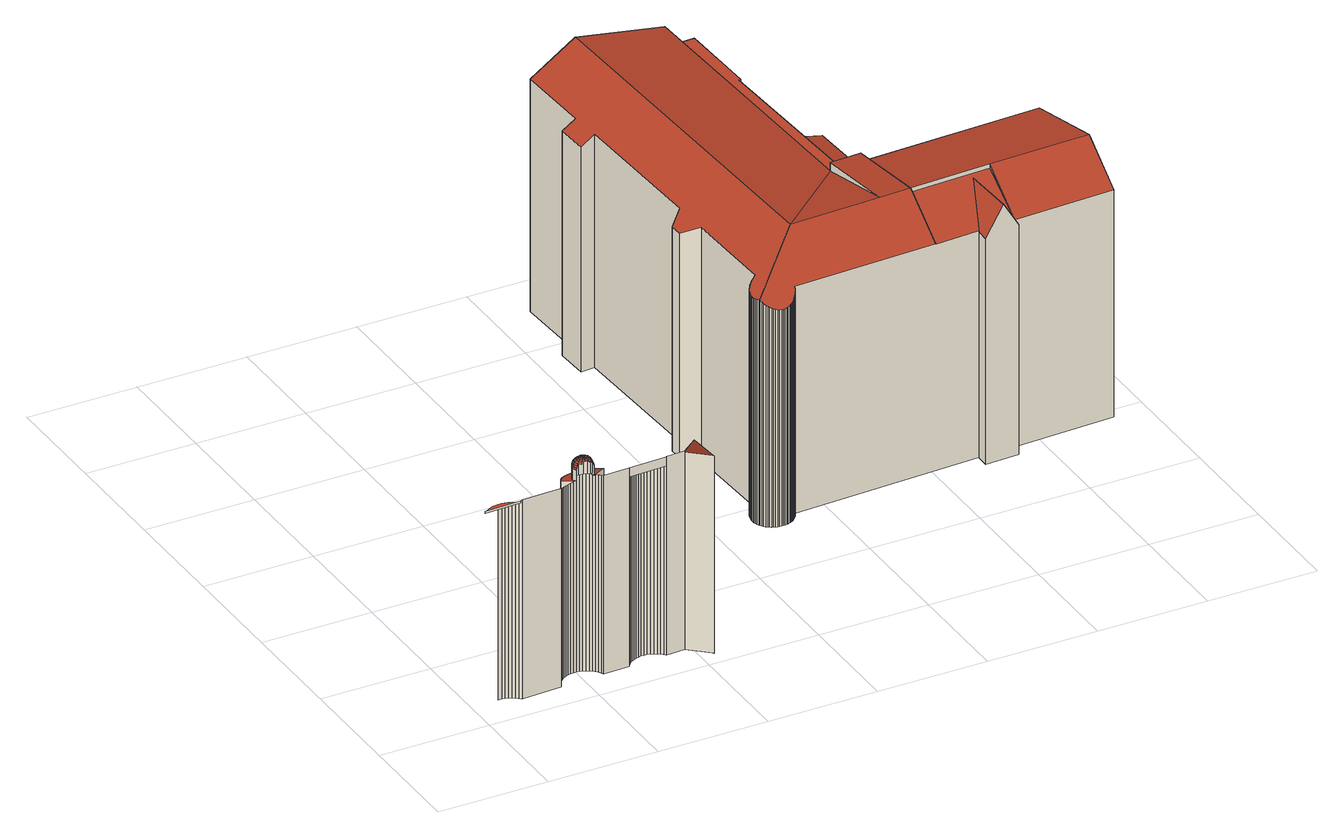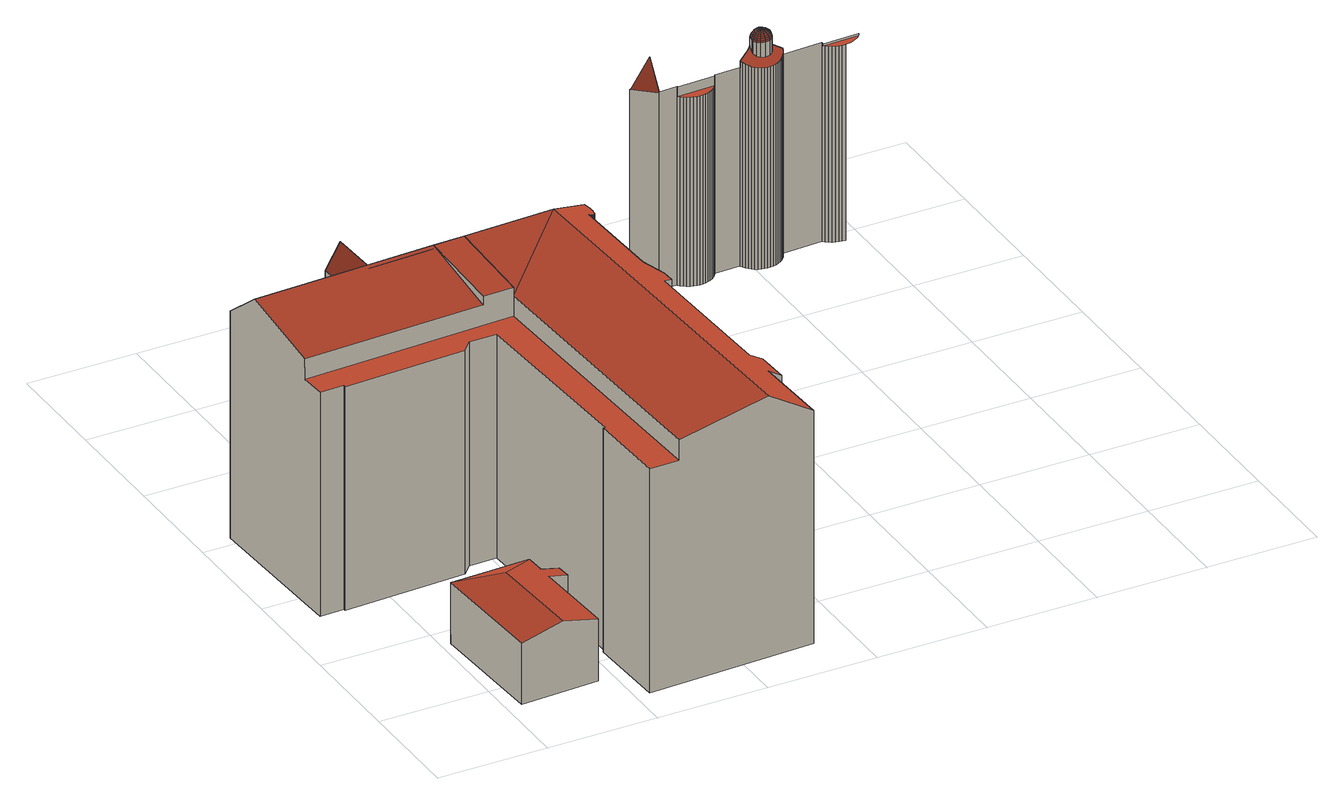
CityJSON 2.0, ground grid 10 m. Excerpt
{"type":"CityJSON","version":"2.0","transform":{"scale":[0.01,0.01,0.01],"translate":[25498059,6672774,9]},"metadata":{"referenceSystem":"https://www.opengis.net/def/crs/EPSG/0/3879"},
"CityObjects":{
"building1":{"type":"Building","attributes":{"dateOfConstruction":"1908-01-01","measuredHeight":23.2,"class":"Asuinkerrostalot","function":"Muut kerrostalot","usage":"Asuinrakennus","roofType":"2110;2100;1000;9993;9999;3500","storeysAboveGround":5},"address":[{"Country":"Finland","Locality":"Helsinki","ThoroughfareNumber":"8","ThoroughfareName":"Luotsikatu","PostCode":"00160"}],"geometry":[{"type":"MultiSurface","lod":"2","boundaries":[[[0,1,2,3]],[[3,4,5,6,7,8,9,10,11,12,13,14,15,16,0]],[[17,10,9,18]],[[18,9,8,19]],[[19,8,7,20]],[[20,7,6,21]],[[21,6,5,22]],[[22,5,4,23]],[[24,25,26,23,4,3,2]],[[25,24,27,28]],[[27,29,30,31,32,33,28]],[[34,30,29]],[[32,31,35,36]],[[36,35,37,38]],[[39,40,41,42,43]],[[41,44,45,42]],[[44,46,47,45]],[[43,42,48,49]],[[45,50,48,42]],[[38,37,51,52]],[[47,53,50,45]],[[46,54,55,47]],[[55,56,53,47]],[[54,57,58,55]],[[49,48,59,60]],[[50,61,59,48]],[[53,62,61,50]],[[58,63,56,55]],[[64,65,57,54]],[[52,51,66,67]],[[56,68,62,53]],[[57,69,70,58]],[[63,71,68,56]],[[70,72,63,58]],[[65,73,69,57]],[[60,59,74,75]],[[72,76,71,63]],[[61,77,74,59]],[[62,78,77,61]],[[69,79,80,70]],[[67,66,81,82]],[[68,83,78,62]],[[84,85,73,65]],[[80,86,72,70]],[[73,87,79,69]],[[71,88,83,68]],[[86,89,76,72]],[[76,90,88,71]],[[85,91,87,73]],[[79,92,80]],[[92,86,80]],[[87,92,79]],[[89,93,90,76]],[[92,89,86]],[[91,92,87]],[[92,93,89]],[[94,95,85,84]],[[95,96,91,85]],[[82,81,97,98]],[[96,92,91]],[[92,99,93]],[[93,99,100,90]],[[90,100,101,88]],[[88,101,102,83]],[[83,102,103,78]],[[96,104,92]],[[78,103,105,77]],[[77,105,106,74]],[[75,74,106,107]],[[108,99,92]],[[104,109,92]],[[110,108,92]],[[95,111,104,96]],[[109,112,92]],[[112,110,92]],[[108,113,100,99]],[[94,114,111,95]],[[111,115,109,104]],[[110,116,113,108]],[[113,117,101,100]],[[98,97,118,119]],[[120,121,114,94]],[[109,115,122,112]],[[112,122,116,110]],[[117,123,102,101]],[[114,124,115,111]],[[123,125,103,102]],[[116,126,117,113]],[[34,39,43,49,60,75,107,127,128,129,130,131,132,133,134,135,136,137,138,139,140,141,142,143,118,97,81,66,51,37,35,31,30]],[[125,144,105,103]],[[115,124,145,122]],[[122,145,126,116]],[[144,146,106,105]],[[107,106,146,127]],[[121,147,124,114]],[[126,148,123,117]],[[119,118,143,149]],[[150,151,147,121]],[[124,147,152,145]],[[145,152,148,126]],[[148,153,125,123]],[[154,155,151,150]],[[130,156,157,158,131]],[[131,158,132]],[[153,159,144,125]],[[157,156,155,154]],[[147,151,160,152]],[[152,160,153,148]],[[159,161,146,144]],[[127,146,161,128]],[[149,143,142,162]],[[151,155,163,160]],[[160,163,159,153]],[[155,156,164,163]],[[163,164,161,159]],[[129,164,156,130]],[[128,161,164,129]],[[162,142,141,165]],[[165,141,140,166]],[[166,140,139,167]],[[167,139,138,168]],[[169,133,132]],[[168,138,137,170]],[[170,137,136,171]],[[171,136,135,172]],[[172,135,134,173]],[[133,169,174,175,176,173,134]],[[175,174,177,178]],[[177,179,180,181,182,183,178]],[[182,181,184,185]],[[185,184,186,187]],[[187,186,188,189]],[[189,188,190,191]],[[191,190,192,193]],[[193,192,194,195]],[[180,179,196,197]],[[197,198,199,200,201,202,203,204,194,192,190,188,186,184,181,180]],[[195,194,204,205]],[[205,204,203,206]],[[206,203,202,207]],[[207,202,201,208]],[[208,201,200,209]],[[209,200,199,210]],[[210,199,198,211]],[[212,213,214,211,198,197,196]],[[213,212,215,216,217]],[[216,215,218]],[[219,216,218]],[[219,220,221,222,223,224,225,217,216]]],"semantics":{"surfaces":[{"type":"WallSurface"},{"type":"RoofSurface"}],"values":[0,1,0,0,0,0,0,0,0,0,0,0,0,0,0,1,1,0,1,0,1,1,1,1,0,1,1,1,1,0,1,1,1,1,1,0,1,1,1,1,0,1,1,1,1,1,1,1,1,1,1,1,1,1,1,1,1,1,0,1,1,1,1,1,1,1,1,1,0,1,1,1,1,1,1,1,1,1,1,1,0,1,1,1,1,1,1,1,1,1,1,1,1,0,1,1,0,1,1,1,1,1,0,0,1,1,1,1,1,0,0,1,1,1,1,0,0,0,0,0,0,0,0,0,0,0,0,0,0,0,0,0,0,0,0,0,1,0,0,0,0,0,0,0,0,0,0,1,0]}}]},
"building2":{"type":"Building","attributes":{"dateOfConstruction":"1902-01-01","measuredHeight":24.4,"class":"Pienkerrostalot","function":"Muut kerrostalot","usage":"Asuinrakennus","roofType":"2100;1000;2100;2100;2100","storeysAboveGround":5},"address":[{"Country":"Finland","Locality":"Helsinki","ThoroughfareNumber":"7","ThoroughfareName":"Luotsikatu","PostCode":"00160"}],"geometry":[{"type":"Solid","lod":"2","boundaries":[[[[226,227,228,229]],[[230,231,232,233]],[[234,235,236,237]],[[238,239,240,241]],[[229,228,231,230]],[[242,243,244,245,246,247,248]],[[249,250,251,252]],[[252,251,253,254]],[[253,255,256,254]],[[257,258,259,260]],[[261,262,263,264]],[[265,266,267,268]],[[269,270,237,236,271,272]],[[273,274,250,249]],[[275,276,277,278,279,280,281]],[[243,242,282,283,284,285,286]],[[287,288,289,290]],[[291,292,227,226]],[[264,263,293,294]],[[295,268,267,296]],[[260,259,297,298]],[[299,300,301,302]],[[303,304,305,306]],[[307,308,248,247]],[[309,308,307,310,311]],[[235,312,286,285,313]],[[241,240,283,282]],[[304,314,315,316,317,318,319,320,301,300,321,322,323,324,325,326,327,328,293,263,262,329,330,278,277,331,332,333,334,335,336,305]],[[337,318,317,338]],[[339,335,334,340]],[[341,342,343]],[[330,343,279,278]],[[344,345,346,347]],[[313,348,235]],[[349,327,326,350]],[[351,321,300,299]],[[341,343,330]],[[352,353,354,355]],[[356,357,288,287]],[[352,295,296,353]],[[358,315,314,359]],[[360,316,315,358]],[[340,334,333,361]],[[362,332,331,363]],[[341,235,348,342]],[[304,303,359,314]],[[294,293,328,364]],[[302,301,320,365]],[[306,305,336,366]],[[367,368,369,370]],[[245,244,312,371]],[[365,320,319,372]],[[366,336,335,339]],[[238,355,354,239]],[[347,346,274,273]],[[373,324,323,374]],[[298,297,292,291]],[[308,309,269,272,375,376,377,378,379,257,260,298,291,226,229,230,233,356,287,290,367,370,380,344,347,273,249,252,254,256,261,264,294,364,349,350,381,373,374,382,351,299,302,365,372,337,338,360,358,359,303,306,366,339,340,361,362,363,276,275,265,268,295,352,355,238,241,282,242,248]],[[338,317,316,360]],[[310,383,384,311]],[[310,307,247,246,383]],[[253,251,250,274,346,345,385,369,368,289,288,357,232,231,228,227,292,297,259,258,386,387,388,389,390,271,236,235,341,330,329,255]],[[372,319,318,337]],[[235,234,371,312]],[[290,289,368,367]],[[364,328,327,349]],[[261,256,255,329,262]],[[272,271,390,375]],[[389,388,377,376]],[[375,390,389,376]],[[377,388,387,378]],[[391,284,283,240,239,354,353,296,267,266,281,280]],[[275,281,266,265]],[[370,369,385,380]],[[350,326,325,381]],[[374,323,322,382]],[[382,322,321,351]],[[378,387,386,379]],[[381,325,324,373]],[[380,385,345,344]],[[244,243,286,312]],[[285,284,391,343,342,348,313]],[[363,331,277,276]],[[279,343,391,280]],[[361,333,332,362]],[[234,237,270,384,383,246,245,371]],[[379,386,258,257]],[[233,232,357,356]],[[384,270,269,309,311]]]],"semantics":{"surfaces":[{"type":"WallSurface"},{"type":"RoofSurface"},{"type":"GroundSurface"}],"values":[[0,0,0,0,0,0,0,0,0,0,0,0,0,0,0,0,0,0,0,0,0,0,0,0,0,1,0,1,0,0,0,1,0,0,0,0,1,0,0,0,0,0,0,0,1,0,0,0,0,0,0,0,0,0,0,0,0,2,0,1,1,1,0,0,0,0,0,0,0,0,0,1,0,0,0,0,0,0,0,0,1,0,0,0,0,1,0,0,0]]}}]},
"building3":{"type":"Building","attributes":{"dateOfConstruction":"1902-01-01","measuredHeight":6.6,"class":"Omakotitalot","function":"Yhden asunnon talot","usage":"Asuinrakennus","roofType":"3200","storeysAboveGround":2},"address":[{"Country":"Finland","Locality":"Helsinki","ThoroughfareNumber":"7","ThoroughfareName":"Luotsikatu","PostCode":"00160"}],"geometry":[{"type":"Solid","lod":"2","boundaries":[[[[392,393,394,395]],[[396,397,398,399]],[[400,401,402,403]],[[404,395,394,397,396]],[[400,403,405,406,399,398,407,408]],[[392,409,408,407,393]],[[398,397,394,393,407]],[[401,400,408,409]],[[410,404,396,399,406]],[[404,410,411,402,401,409,392,395]],[[411,405,403,402]],[[405,411,410,406]]]],"semantics":{"surfaces":[{"type":"WallSurface"},{"type":"RoofSurface"},{"type":"GroundSurface"}],"values":[[0,1,0,0,1,0,1,0,0,2,0,0]]}}]}
},
"vertices":[
[38,134,1910],[38,134,1928],[366,147,1929],[366,147,1910],[354,159,1910],[332,176,1910],[308,190,1910],[282,201,1910],[255,209,1910],[227,213,1910],[199,213,1910],[171,210,1910],[143,204,1910],[117,194,1910],[92,181,1910],[69,165,1910],[48,146,1910],[199,213,81],[227,213,81],[255,209,81],[282,201,81],[308,190,81],[332,176,81],[354,159,81],[374,139,1938],[374,139,81],[366,147,81],[741,154,1938],[741,154,81],[742,157,1935],[742,157,2000],[751,181,1992],[751,181,81],[742,157,81],[821,75,2026],[764,206,1985],[764,206,81],[780,229,1978],[780,229,81],[830,65,2030],[830,65,2038],[830,65,2127],[820,106,2127],[820,106,2017],[833,67,2145],[822,107,2145],[839,70,2162],[829,107,2162],[827,140,2127],[827,140,2006],[829,139,2145],[800,249,1971],[800,249,81],[836,138,2162],[848,77,2177],[840,109,2177],[846,135,2177],[861,85,2190],[855,111,2190],[842,168,2127],[842,168,1998],[844,167,2145],[849,163,2162],[859,131,2190],[873,56,2177],[880,68,2190],[822,267,1966],[822,267,81],[857,157,2177],[877,95,2199],[872,113,2199],[868,149,2190],[875,127,2199],[890,83,2199],[874,192,2127],[874,192,1990],[882,140,2199],[875,190,2145],[877,184,2162],[894,106,2205],[891,115,2205],[846,281,1962],[846,281,81],[882,175,2177],[907,58,2190],[909,76,2199],[893,123,2205],[901,100,2205],[888,164,2190],[896,129,2205],[895,150,2199],[910,96,2205],[912,118,2207],[903,134,2205],[938,67,2190],[930,82,2199],[921,100,2205],[872,292,1959],[872,292,81],[913,136,2205],[914,153,2199],[915,168,2190],[916,181,2177],[916,190,2162],[929,106,2205],[917,196,2145],[917,198,2127],[917,198,1989],[922,133,2205],[932,117,2205],[928,130,2205],[946,95,2199],[931,123,2205],[932,149,2199],[961,85,2190],[950,116,2199],[943,141,2199],[942,162,2190],[900,299,1957],[900,299,81],[945,54,2177],[973,77,2177],[950,128,2199],[949,173,2177],[968,115,2190],[955,182,2162],[957,152,2190],[959,189,1992],[984,172,1998],[1000,142,2008],[1001,113,2017],[991,65,2032],[1015,84,2026],[1135,174,2000],[1126,195,1993],[1112,218,1985],[1095,239,1979],[1076,257,1973],[1055,272,1967],[1031,285,1963],[1006,295,1960],[981,300,1958],[954,303,1956],[928,302,1956],[958,187,2145],[967,133,2190],[959,189,2127],[982,114,2177],[968,160,2177],[928,302,81],[983,70,2162],[992,114,2162],[981,137,2177],[977,167,2162],[989,67,2145],[999,113,2145],[1001,113,2127],[991,65,2127],[991,65,2045],[982,171,2145],[991,140,2162],[984,172,2127],[954,303,81],[998,142,2145],[1000,142,2127],[981,300,81],[1006,295,81],[1031,285,81],[1055,272,81],[1135,174,1935],[1076,257,81],[1095,239,81],[1112,218,81],[1126,195,81],[1136,171,1938],[1136,171,81],[1135,174,81],[1370,181,1938],[1370,181,81],[1375,187,1932],[1375,187,1846],[1387,203,1846],[1387,203,81],[1375,187,81],[1406,223,1846],[1406,223,81],[1427,240,1846],[1427,240,81],[1451,254,1846],[1451,254,81],[1476,266,1846],[1476,266,81],[1502,274,1846],[1502,274,81],[1529,279,1846],[1529,279,81],[1719,200,1933],[1719,200,1846],[1705,216,1846],[1684,234,1846],[1662,250,1846],[1637,262,1846],[1611,271,1846],[1584,277,1846],[1557,280,1846],[1557,280,81],[1584,277,81],[1611,271,81],[1637,262,81],[1662,250,81],[1684,234,81],[1705,216,81],[1723,196,1939],[1723,196,81],[1719,200,81],[1890,203,1939],[1890,203,1928],[1890,203,81],[1867,3,2152],[2063,46,1929],[2063,46,1931],[2069,41,1925],[2070,39,1924],[2070,39,81],[2069,41,81],[2063,46,81],
[3619,1655,12],[3619,1655,2043],[3604,1649,2039],[3604,1649,12],[3588,1645,12],[3588,1645,2036],[3572,1643,2035],[3572,1643,12],[5022,2222,2414],[5022,2222,2450],[5038,1825,2132],[5038,1825,2129],[6418,3331,12],[6418,3331,2104],[6418,3309,2104],[6418,3309,12],[6698,1895,12],[6698,1895,2134],[5775,1856,2133],[5775,1856,2131],[5759,1855,2131],[5742,1855,2159],[5742,1855,12],[3424,1694,12],[3424,1694,2081],[3412,1706,2090],[3412,1706,12],[3403,1718,2101],[3403,1718,12],[3394,1732,2112],[3394,1732,12],[3674,1688,12],[3674,1688,2068],[3662,1678,2060],[3662,1678,12],[3386,1746,12],[3386,1746,2115],[3380,1761,2112],[3380,1761,12],[4897,4876,12],[4897,4876,2104],[4876,4876,2104],[4876,4876,12],[5441,1842,12],[5441,1842,2130],[3727,1769,2131],[3727,1769,12],[3436,1683,12],[3436,1683,2072],[4869,5620,12],[3344,5556,12],[3344,5556,2188],[3761,5574,2450],[4597,5609,2294],[4597,5609,2104],[4869,5620,2104],[6639,3318,12],[6639,3318,2104],[6650,3074,2104],[6650,3074,2294],[6682,2290,2450],[3540,1642,12],[3540,1642,2035],[3524,1644,2037],[3524,1644,12],[3634,1661,12],[3634,1661,2048],[3375,1777,2109],[3375,1777,12],[4958,3180,12],[4958,3180,2104],[3648,1669,2053],[3648,1669,12],[3393,1918,12],[3393,1918,2124],[3402,1932,2130],[3402,1932,12],[3456,2853,12],[3456,2853,2188],[3324,2974,2108],[3324,2974,12],[5746,1734,2161],[5746,1734,12],[5442,1724,12],[5606,1729,2390],[5442,1724,2120],[5759,2252,2450],[4989,3006,2294],[3491,1999,2188],[3476,1993,2178],[3462,1985,2169],[3448,1977,2160],[3435,1967,2152],[3423,1956,2144],[3412,1944,2137],[3386,1904,2119],[3379,1888,2115],[3375,1873,2111],[3371,1857,2109],[3369,1841,2107],[3368,1825,2106],[3369,1809,2106],[3371,1793,2107],[3390,1739,2118],[3902,2176,2450],[3374,4837,2188],[3248,4832,2109],[3259,4530,2108],[3386,4542,2188],[3442,3199,2188],[3318,3093,2107],[3435,1967,12],[3448,1977,12],[3442,3199,12],[3386,4542,12],[4737,2211,2450],[4705,2994,2374],[4705,2994,2294],[3462,1665,12],[3462,1665,2056],[3449,1674,2063],[3449,1674,12],[4989,3006,2374],[3369,1809,12],[3368,1825,12],[3386,1904,12],[5212,3184,12],[5212,3184,2104],[5300,3281,2104],[5300,3281,12],[3556,1642,12],[3556,1642,2035],[3476,1993,12],[3491,1999,12],[3462,1985,12],[3259,4530,12],[3248,4832,12],[3374,4837,12],[3371,1793,12],[3412,1944,12],[3318,3093,12],[3508,1647,12],[3508,1647,2040],[3492,1652,2045],[3492,1652,12],[5759,2252,2414],[3423,1956,12],[3371,1857,12],[3375,1873,12],[3721,1754,12],[3714,1739,12],[3706,1725,12],[3696,1712,12],[3686,1700,12],[3477,1658,12],[3369,1841,12],[3379,1888,12],[5587,2212,2390],[5441,1835,2125],[3477,1658,2050],[3686,1700,2077],[3696,1712,2086],[3706,1725,2096],[3714,1739,2107],[3721,1754,2119],[4705,2994,2104],
[6061,5670,267],[6061,5670,835],[6116,4562,835],[6116,4562,267],[5394,4533,836],[6113,4561,836],[5720,4771,929],[5393,4559,847],[5382,4863,848],[5382,4863,267],[5206,4853,267],[5206,4853,805],[5394,4533,267],[5216,4725,806],[5385,4733,847],[5675,5654,929],[5347,5640,849],[5347,5640,267],[5385,4733,267],[5216,4725,267]
]}
